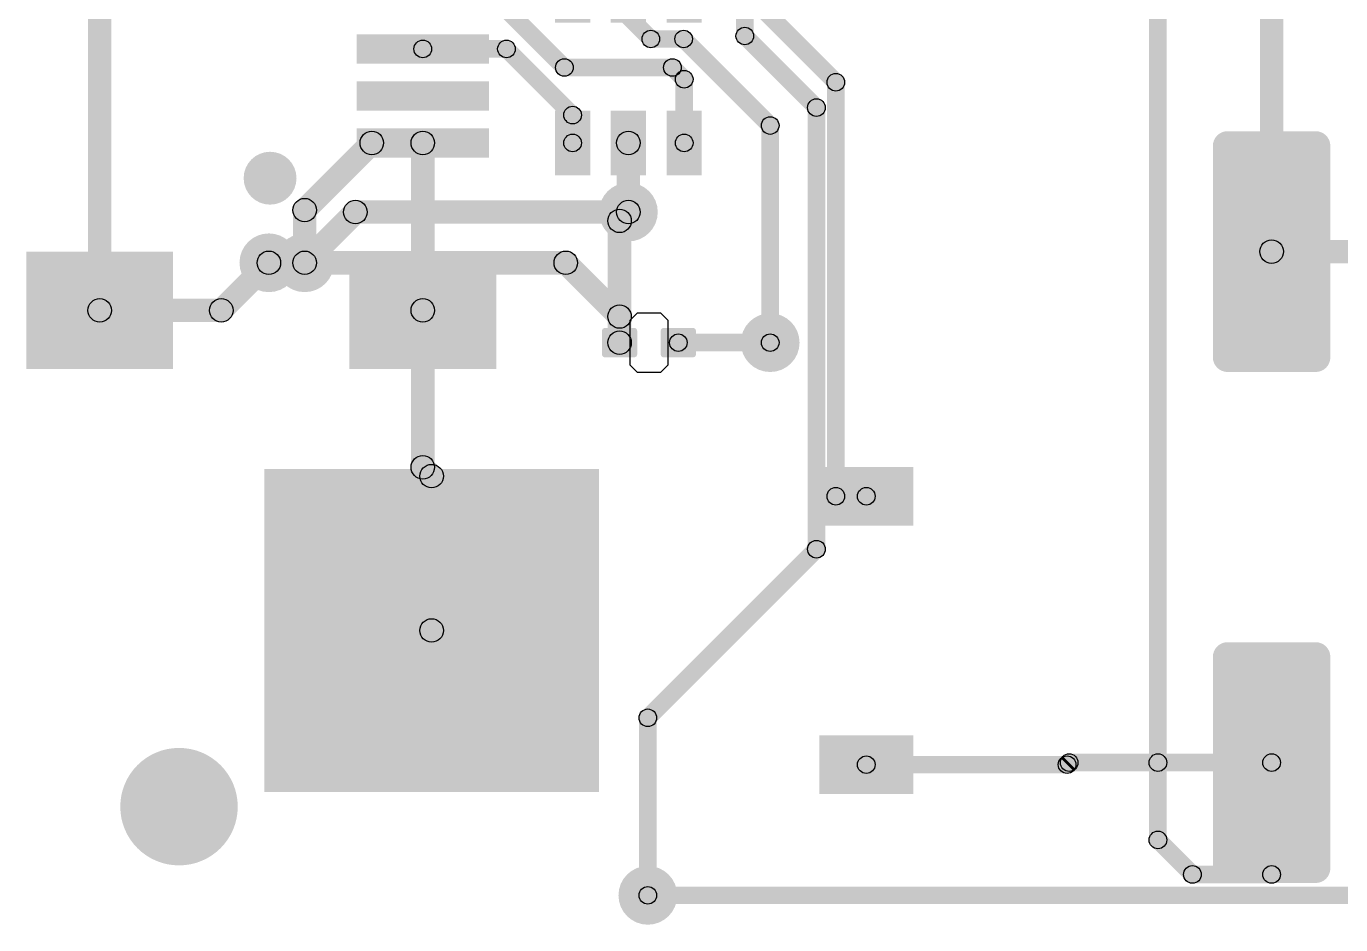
# Model space of a CAD drawing. Header units: millimetres. Extents: x 0 to 3.58, y 0 to 2.95.
# Drawn here: x 0.016 to 0.897, y 0.039 to 0.641 of the extents above; entities that cross this region are included whole.
import ezdxf

# ---------------------------------------------------------------- set-up
doc = ezdxf.new("R2010")
doc.units = ezdxf.units.MM
doc.header["$MEASUREMENT"] = 0
for name, color, linetype in [('BottomLayer', 5, 'Continuous'), ('PadHoleLayer', 156, 'Continuous'), ('TopLayer', 1, 'Continuous'), ('ViaHoleLayer', 16, 'Continuous')]:
    doc.layers.add(name, color=color, linetype=linetype)

# ---------------------------------------------------------------- blocks, each defined once
blk = doc.blocks.new('USB_MINI_20')
at = {"layer": 'BottomLayer'}
h = blk.add_hatch(color=5, dxfattribs=at)
edge = h.paths.add_edge_path()
edge.add_arc((-0.08661, 0.00591), 0.01772, 0, 360)
h = blk.add_hatch(color=5, dxfattribs=at)
edge = h.paths.add_edge_path()
edge.add_arc((0.08662, 0.00591), 0.01772, 0, 360)
at = {"layer": 'PadHoleLayer'}
h = blk.add_hatch(color=156, dxfattribs=at)
edge = h.paths.add_edge_path()
edge.add_arc((-0.08661, 0.00591), 0.01772, 0, 360)
h = blk.add_hatch(color=156, dxfattribs=at)
edge = h.paths.add_edge_path()
edge.add_arc((0.08662, 0.00591), 0.01772, 0, 360)
at = {"layer": 'TopLayer'}
for points in [[(-0.21457, 0.15748), (-0.13583, 0.15748), (-0.13583, 0.05905), (-0.21457, 0.05905)], [(-0.07283, 0.15256), (-0.05315, 0.15256), (-0.05315, 0.06398), (-0.07283, 0.06398)], [(-0.04133, 0.15256), (-0.02165, 0.15256), (-0.02165, 0.06398), (-0.04133, 0.06398)], [(-0.00984, 0.15256), (0.00984, 0.15256), (0.00984, 0.06398), (-0.00984, 0.06398)], [(0.02166, 0.15256), (0.04134, 0.15256), (0.04134, 0.06398), (0.02166, 0.06398)], [(0.05315, 0.15256), (0.07283, 0.15256), (0.07283, 0.06398), (0.05315, 0.06398)], [(0.13583, 0.15748), (0.21457, 0.15748), (0.21457, 0.05905), (0.13583, 0.05905)], [(-0.21457, -0.05905), (-0.13583, -0.05905), (-0.13583, -0.15748), (-0.21457, -0.15748)], [(0.13583, -0.05905), (0.21457, -0.05905), (0.21457, -0.15748), (0.13583, -0.15748)]]:
    blk.add_hatch(color=1, dxfattribs=at).paths.add_polyline_path(points)
h = blk.add_hatch(color=1, dxfattribs=at)
edge = h.paths.add_edge_path()
edge.add_arc((-0.08661, 0.00591), 0.01772, 0, 360)
h = blk.add_hatch(color=1, dxfattribs=at)
edge = h.paths.add_edge_path()
edge.add_arc((0.08662, 0.00591), 0.01772, 0, 360)
blk = doc.blocks.new('369A_13_52')
at = {"layer": 'TopLayer'}
for points in [[(-0.10827, 0.25787), (0.10827, 0.25787), (0.10827, 0.03346), (-0.10827, 0.03346)], [(-0.10964, -0.11417), (-0.07027, -0.11417), (-0.07027, -0.17717), (-0.10964, -0.17717)], [(0.07028, -0.11417), (0.10965, -0.11417), (0.10965, -0.17717), (0.07028, -0.17717)]]:
    blk.add_hatch(color=1, dxfattribs=at).paths.add_polyline_path(points)
blk = doc.blocks.new('SOT23_6_54')
at = {"layer": 'TopLayer'}
for points in [[(-0.07284, 0.02559), (-0.07284, 0.04921), (-0.02953, 0.04921), (-0.02953, 0.02559)], [(0.02953, 0.02559), (0.02953, 0.04921), (0.07283, 0.04921), (0.07283, 0.02559)], [(-0.07284, -0.01181), (-0.07284, 0.01181), (-0.02953, 0.01181), (-0.02953, -0.01181)], [(0.02953, -0.01181), (0.02953, 0.01181), (0.07283, 0.01181), (0.07283, -0.01181)], [(-0.07284, -0.04921), (-0.07284, -0.02559), (-0.02953, -0.02559), (-0.02953, -0.04921)], [(0.02953, -0.04921), (0.02953, -0.02559), (0.07283, -0.02559), (0.07283, -0.04921)]]:
    blk.add_hatch(color=1, dxfattribs=at).paths.add_polyline_path(points)
blk = doc.blocks.new('CAP_ELEC_SIZE_G_66')
at = {"layer": 'TopLayer'}
h = blk.add_hatch(color=1, dxfattribs=at)
edge = h.paths.add_edge_path()
edge.add_arc((-0.02953, 0.24213), 0.00984, 90, 180)
edge.add_line((-0.03937, 0.24213), (-0.03937, 0.10039))
edge.add_arc((-0.02953, 0.10039), 0.00984, 180, 270)
edge.add_line((-0.02953, 0.09055), (0.02953, 0.09055))
edge.add_arc((0.02953, 0.10039), 0.00984, 270, 360)
edge.add_line((0.03937, 0.10039), (0.03937, 0.24213))
edge.add_arc((0.02953, 0.24213), 0.00984, 0, 90)
edge.add_line((0.02953, 0.25197), (-0.02953, 0.25197))
h = blk.add_hatch(color=1, dxfattribs=at)
edge = h.paths.add_edge_path()
edge.add_arc((-0.02953, -0.10039), 0.00984, 90, 180)
edge.add_line((-0.03937, -0.10039), (-0.03937, -0.24213))
edge.add_arc((-0.02953, -0.24213), 0.00984, 180, 270)
edge.add_line((-0.02953, -0.25197), (0.02953, -0.25197))
edge.add_arc((0.02953, -0.24213), 0.00984, 270, 360)
edge.add_line((0.03937, -0.24213), (0.03937, -0.10039))
edge.add_arc((0.02953, -0.10039), 0.00984, 0, 90)
edge.add_line((0.02953, -0.09055), (-0.02953, -0.09055))
blk = doc.blocks.new('CAPC1005X55N_B_79')
at = {"layer": 'BottomLayer'}
h = blk.add_hatch(color=5, dxfattribs=at)
edge = h.paths.add_edge_path()
edge.add_arc((-0.00984, 0.00787), 0.00197, 0, 90)
edge.add_line((-0.00984, 0.00984), (-0.02953, 0.00984))
edge.add_arc((-0.02953, 0.00787), 0.00197, 90, 180)
edge.add_line((-0.0315, 0.00787), (-0.0315, -0.00787))
edge.add_arc((-0.02953, -0.00787), 0.00197, 180, 270)
edge.add_line((-0.02953, -0.00984), (-0.00984, -0.00984))
edge.add_arc((-0.00984, -0.00787), 0.00197, 270, 360)
edge.add_line((-0.00788, -0.00787), (-0.00788, 0.00787))
h = blk.add_hatch(color=5, dxfattribs=at)
edge = h.paths.add_edge_path()
edge.add_arc((0.02953, 0.00787), 0.00197, 0, 90)
edge.add_line((0.02953, 0.00984), (0.00984, 0.00984))
edge.add_arc((0.00984, 0.00787), 0.00197, 90, 180)
edge.add_line((0.00787, 0.00787), (0.00787, -0.00787))
edge.add_arc((0.00984, -0.00787), 0.00197, 180, 270)
edge.add_line((0.00984, -0.00984), (0.02953, -0.00984))
edge.add_arc((0.02953, -0.00787), 0.00197, 270, 360)
edge.add_line((0.0315, -0.00787), (0.0315, 0.00787))
for p, q in [((-0.00787, 0.01969), (-0.0128, 0.01476)), ((0.00787, 0.01969), (-0.00787, 0.01969)), ((0.0128, 0.01476), (0.00787, 0.01969)), ((-0.0128, 0.01476), (-0.0128, -0.01476)), ((0.0128, -0.01476), (0.0128, 0.01476)), ((-0.0128, -0.01476), (-0.00787, -0.01969)), ((0.00787, -0.01969), (0.0128, -0.01476)), ((-0.00787, -0.01969), (0.00787, -0.01969))]:
    blk.add_line(p, q, dxfattribs=at)

msp = doc.modelspace()

# ---------------------------------------------------------------- hatches: boundary and pattern name
at = {"layer": 'BottomLayer'}
h = msp.add_hatch(color=5, dxfattribs=at)
edge = h.paths.add_edge_path()
edge.add_arc((0.41929, 0.51667), 0.01969, 0, 360)
for points in [[(0.20789, 0.4771), (0.19676, 0.48824), (0.23076, 0.52224), (0.24189, 0.5111)], [(0.23632, 0.5088), (0.23632, 0.52454), (0.41929, 0.52454), (0.41929, 0.5088)], [(0.41895, 0.5052), (0.40782, 0.51633), (0.41372, 0.52224), (0.42486, 0.5111)], [(0.42126, 0.44661), (0.40551, 0.44661), (0.40551, 0.51077), (0.42126, 0.51077)], [(0.17832, 0.4748), (0.17832, 0.49054), (0.20232, 0.49054), (0.20232, 0.4748)], [(0.20232, 0.4748), (0.20232, 0.49054), (0.37732, 0.49054), (0.37732, 0.4748)], [(0.37176, 0.4771), (0.38289, 0.48824), (0.41895, 0.45217), (0.40782, 0.44104)], [(0.42126, 0.42913), (0.40551, 0.42913), (0.40551, 0.44661), (0.42126, 0.44661)], [(0.45276, 0.42323), (0.45276, 0.43504), (0.51432, 0.43504), (0.51432, 0.42323)], [(0.43232, 0.05276), (0.43232, 0.06457), (3.24843, 0.06457), (3.24843, 0.05276)]]:
    msp.add_hatch(color=5, dxfattribs=at).paths.add_polyline_path(points)
h = msp.add_hatch(color=5, dxfattribs=at)
edge = h.paths.add_edge_path()
edge.add_arc((0.23632, 0.51667), 0.00787, 0, 360)
h = msp.add_hatch(color=5, dxfattribs=at)
edge = h.paths.add_edge_path()
edge.add_arc((0.23632, 0.51667), 0.00787, 0, 360)
h = msp.add_hatch(color=5, dxfattribs=at)
edge = h.paths.add_edge_path()
edge.add_arc((0.41929, 0.51667), 0.00787, 0, 360)
h = msp.add_hatch(color=5, dxfattribs=at)
edge = h.paths.add_edge_path()
edge.add_arc((0.41929, 0.51667), 0.00787, 0, 360)
h = msp.add_hatch(color=5, dxfattribs=at)
edge = h.paths.add_edge_path()
edge.add_arc((0.41339, 0.51077), 0.00787, 0, 360)
h = msp.add_hatch(color=5, dxfattribs=at)
edge = h.paths.add_edge_path()
edge.add_arc((0.41339, 0.51077), 0.00787, 0, 360)
h = msp.add_hatch(color=5, dxfattribs=at)
edge = h.paths.add_edge_path()
edge.add_arc((0.17832, 0.48267), 0.01969, 0, 360)
h = msp.add_hatch(color=5, dxfattribs=at)
edge = h.paths.add_edge_path()
edge.add_arc((0.20232, 0.48267), 0.01969, 0, 360)
h = msp.add_hatch(color=5, dxfattribs=at)
edge = h.paths.add_edge_path()
edge.add_arc((0.17832, 0.48267), 0.00787, 0, 360)
h = msp.add_hatch(color=5, dxfattribs=at)
edge = h.paths.add_edge_path()
edge.add_arc((0.20232, 0.48267), 0.00787, 0, 360)
h = msp.add_hatch(color=5, dxfattribs=at)
edge = h.paths.add_edge_path()
edge.add_arc((0.20232, 0.48267), 0.00787, 0, 360)
h = msp.add_hatch(color=5, dxfattribs=at)
edge = h.paths.add_edge_path()
edge.add_arc((0.20232, 0.48267), 0.00787, 0, 360)
h = msp.add_hatch(color=5, dxfattribs=at)
edge = h.paths.add_edge_path()
edge.add_arc((0.37732, 0.48267), 0.00787, 0, 360)
h = msp.add_hatch(color=5, dxfattribs=at)
edge = h.paths.add_edge_path()
edge.add_arc((0.37732, 0.48267), 0.00787, 0, 360)
h = msp.add_hatch(color=5, dxfattribs=at)
edge = h.paths.add_edge_path()
edge.add_arc((0.41339, 0.44661), 0.00787, 0, 360)
h = msp.add_hatch(color=5, dxfattribs=at)
edge = h.paths.add_edge_path()
edge.add_arc((0.41339, 0.44661), 0.00787, 0, 360)
h = msp.add_hatch(color=5, dxfattribs=at)
edge = h.paths.add_edge_path()
edge.add_arc((0.41339, 0.44661), 0.00787, 0, 360)
h = msp.add_hatch(color=5, dxfattribs=at)
edge = h.paths.add_edge_path()
edge.add_arc((0.51432, 0.42913), 0.01969, 0, 360)
h = msp.add_hatch(color=5, dxfattribs=at)
edge = h.paths.add_edge_path()
edge.add_arc((0.41339, 0.42913), 0.00787, 0, 360)
h = msp.add_hatch(color=5, dxfattribs=at)
edge = h.paths.add_edge_path()
edge.add_arc((0.45276, 0.42913), 0.00591, 0, 360)
h = msp.add_hatch(color=5, dxfattribs=at)
edge = h.paths.add_edge_path()
edge.add_arc((0.51432, 0.42913), 0.00591, 0, 360)
h = msp.add_hatch(color=5, dxfattribs=at)
edge = h.paths.add_edge_path()
edge.add_arc((0.11811, 0.11811), 0.01969, 0, 360)
h = msp.add_hatch(color=5, dxfattribs=at)
edge = h.paths.add_edge_path()
edge.add_arc((0.43232, 0.05867), 0.01969, 0, 360)
h = msp.add_hatch(color=5, dxfattribs=at)
edge = h.paths.add_edge_path()
edge.add_arc((0.43232, 0.05867), 0.00591, 0, 360)
at = {"layer": 'PadHoleLayer'}
h = msp.add_hatch(color=156, dxfattribs=at)
edge = h.paths.add_edge_path()
edge.add_arc((0.11811, 0.11811), 0.03937, 0, 360)
at = {"layer": 'TopLayer'}
for points in [[(0.7801, 0.14764), (0.76829, 0.14764), (0.76829, 1.3428), (0.7801, 1.3428)], [(0.07283, 0.45078), (0.05709, 0.45078), (0.05709, 0.80118), (0.07283, 0.80118)], [(0.85827, 0.49016), (0.84252, 0.49016), (0.84252, 0.69685), (0.85827, 0.69685)], [(0.32829, 0.6533), (0.33664, 0.66165), (0.38057, 0.61772), (0.37222, 0.60937)], [(0.50323, 0.63467), (0.49142, 0.63467), (0.49142, 0.66467), (0.50323, 0.66467)], [(0.49315, 0.66049), (0.5015, 0.66885), (0.5625, 0.60785), (0.55415, 0.59949)], [(0.41512, 0.64353), (0.42347, 0.65188), (0.4385, 0.63685), (0.43015, 0.62849)], [(0.43432, 0.62676), (0.43432, 0.63857), (0.45632, 0.63857), (0.45632, 0.62676)], [(0.45215, 0.62849), (0.4605, 0.63685), (0.5185, 0.57885), (0.51015, 0.57049)], [(0.49315, 0.63049), (0.5015, 0.63885), (0.5495, 0.59085), (0.54115, 0.58249)], [(0.28149, 0.62008), (0.28149, 0.63189), (0.33758, 0.63189), (0.33758, 0.62008)], [(0.3334, 0.62181), (0.34175, 0.63016), (0.38607, 0.58585), (0.37772, 0.57749)], [(0.37639, 0.60764), (0.37639, 0.61945), (0.44881, 0.61945), (0.44881, 0.60764)], [(0.44464, 0.60937), (0.45299, 0.61772), (0.46087, 0.60985), (0.45252, 0.60149)], [(0.4626, 0.56299), (0.45079, 0.56299), (0.45079, 0.60567), (0.4626, 0.60567)], [(0.56423, 0.32618), (0.55242, 0.32618), (0.55242, 0.60367), (0.56423, 0.60367)], [(0.3878, 0.56299), (0.37599, 0.56299), (0.37599, 0.58167), (0.3878, 0.58167)], [(0.55123, 0.29067), (0.53942, 0.29067), (0.53942, 0.58667), (0.55123, 0.58667)], [(0.52023, 0.42913), (0.50842, 0.42913), (0.50842, 0.57467), (0.52023, 0.57467)], [(0.20789, 0.51243), (0.19676, 0.52356), (0.24176, 0.56856), (0.25289, 0.55743)], [(0.24732, 0.55512), (0.24732, 0.57087), (0.28149, 0.57087), (0.28149, 0.55512)], [(0.28937, 0.45078), (0.27362, 0.45078), (0.27362, 0.56299), (0.28937, 0.56299)], [(0.42716, 0.51667), (0.41142, 0.51667), (0.41142, 0.56299), (0.42716, 0.56299)], [(0.2102, 0.48267), (0.19445, 0.48267), (0.19445, 0.51799), (0.2102, 0.51799)], [(0.85039, 0.48228), (0.85039, 0.49803), (0.99932, 0.49803), (0.99932, 0.48228)], [(0.152, 0.44522), (0.14087, 0.45635), (0.17276, 0.48824), (0.18389, 0.4771)], [(0.06496, 0.44291), (0.06496, 0.45866), (0.14644, 0.45866), (0.14644, 0.44291)], [(0.28937, 0.34558), (0.27362, 0.34558), (0.27362, 0.45078), (0.28937, 0.45078)], [(0.27593, 0.34001), (0.28706, 0.35115), (0.29297, 0.34524), (0.28184, 0.3341)], [(0.29528, 0.23622), (0.27953, 0.23622), (0.27953, 0.33967), (0.29528, 0.33967)], [(0.55832, 0.32028), (0.55832, 0.33209), (0.57874, 0.33209), (0.57874, 0.32028)], [(0.4365, 0.17349), (0.42815, 0.18185), (0.54115, 0.29485), (0.5495, 0.28649)], [(0.43823, 0.05867), (0.42642, 0.05867), (0.42642, 0.17767), (0.43823, 0.17767)], [(0.57874, 0.14036), (0.57874, 0.15217), (0.71332, 0.15217), (0.71332, 0.14036)], [(0.7175, 0.14209), (0.70915, 0.15044), (0.71052, 0.15181), (0.71887, 0.14346)], [(0.7147, 0.14173), (0.7147, 0.15354), (0.77419, 0.15354), (0.77419, 0.14173)], [(0.77419, 0.14173), (0.77419, 0.15354), (0.85039, 0.15354), (0.85039, 0.14173)], [(0.7801, 0.0958), (0.76829, 0.0958), (0.76829, 0.14764), (0.7801, 0.14764)], [(0.8563, 0.07267), (0.84449, 0.07267), (0.84449, 0.14764), (0.8563, 0.14764)], [(0.77002, 0.09162), (0.77837, 0.09998), (0.8015, 0.07685), (0.79315, 0.06849)], [(0.79732, 0.06676), (0.79732, 0.07857), (0.85039, 0.07857), (0.85039, 0.06676)]]:
    msp.add_hatch(color=1, dxfattribs=at).paths.add_polyline_path(points)
h = msp.add_hatch(color=1, dxfattribs=at)
edge = h.paths.add_edge_path()
edge.add_arc((0.43432, 0.63267), 0.00591, 0, 360)
h = msp.add_hatch(color=1, dxfattribs=at)
edge = h.paths.add_edge_path()
edge.add_arc((0.43432, 0.63267), 0.00591, 0, 360)
h = msp.add_hatch(color=1, dxfattribs=at)
edge = h.paths.add_edge_path()
edge.add_arc((0.45632, 0.63267), 0.00591, 0, 360)
h = msp.add_hatch(color=1, dxfattribs=at)
edge = h.paths.add_edge_path()
edge.add_arc((0.45632, 0.63267), 0.00591, 0, 360)
h = msp.add_hatch(color=1, dxfattribs=at)
edge = h.paths.add_edge_path()
edge.add_arc((0.49732, 0.63467), 0.00591, 0, 360)
h = msp.add_hatch(color=1, dxfattribs=at)
edge = h.paths.add_edge_path()
edge.add_arc((0.49732, 0.63467), 0.00591, 0, 360)
h = msp.add_hatch(color=1, dxfattribs=at)
edge = h.paths.add_edge_path()
edge.add_arc((0.28149, 0.62598), 0.00591, 0, 360)
h = msp.add_hatch(color=1, dxfattribs=at)
edge = h.paths.add_edge_path()
edge.add_arc((0.33758, 0.62598), 0.00591, 0, 360)
h = msp.add_hatch(color=1, dxfattribs=at)
edge = h.paths.add_edge_path()
edge.add_arc((0.33758, 0.62598), 0.00591, 0, 360)
h = msp.add_hatch(color=1, dxfattribs=at)
edge = h.paths.add_edge_path()
edge.add_arc((0.37639, 0.61355), 0.00591, 0, 360)
h = msp.add_hatch(color=1, dxfattribs=at)
edge = h.paths.add_edge_path()
edge.add_arc((0.37639, 0.61355), 0.00591, 0, 360)
h = msp.add_hatch(color=1, dxfattribs=at)
edge = h.paths.add_edge_path()
edge.add_arc((0.44881, 0.61355), 0.00591, 0, 360)
h = msp.add_hatch(color=1, dxfattribs=at)
edge = h.paths.add_edge_path()
edge.add_arc((0.44881, 0.61355), 0.00591, 0, 360)
h = msp.add_hatch(color=1, dxfattribs=at)
edge = h.paths.add_edge_path()
edge.add_arc((0.45669, 0.60567), 0.00591, 0, 360)
h = msp.add_hatch(color=1, dxfattribs=at)
edge = h.paths.add_edge_path()
edge.add_arc((0.45669, 0.60567), 0.00591, 0, 360)
h = msp.add_hatch(color=1, dxfattribs=at)
edge = h.paths.add_edge_path()
edge.add_arc((0.55832, 0.60367), 0.00591, 0, 360)
h = msp.add_hatch(color=1, dxfattribs=at)
edge = h.paths.add_edge_path()
edge.add_arc((0.55832, 0.60367), 0.00591, 0, 360)
h = msp.add_hatch(color=1, dxfattribs=at)
edge = h.paths.add_edge_path()
edge.add_arc((0.54532, 0.58667), 0.00591, 0, 360)
h = msp.add_hatch(color=1, dxfattribs=at)
edge = h.paths.add_edge_path()
edge.add_arc((0.54532, 0.58667), 0.00591, 0, 360)
h = msp.add_hatch(color=1, dxfattribs=at)
edge = h.paths.add_edge_path()
edge.add_arc((0.38189, 0.58167), 0.00591, 0, 360)
h = msp.add_hatch(color=1, dxfattribs=at)
edge = h.paths.add_edge_path()
edge.add_arc((0.38189, 0.58167), 0.00591, 0, 360)
h = msp.add_hatch(color=1, dxfattribs=at)
edge = h.paths.add_edge_path()
edge.add_arc((0.51432, 0.57467), 0.00591, 0, 360)
h = msp.add_hatch(color=1, dxfattribs=at)
edge = h.paths.add_edge_path()
edge.add_arc((0.51432, 0.57467), 0.00591, 0, 360)
h = msp.add_hatch(color=1, dxfattribs=at)
edge = h.paths.add_edge_path()
edge.add_arc((0.24732, 0.56299), 0.00787, 0, 360)
h = msp.add_hatch(color=1, dxfattribs=at)
edge = h.paths.add_edge_path()
edge.add_arc((0.24732, 0.56299), 0.00787, 0, 360)
h = msp.add_hatch(color=1, dxfattribs=at)
edge = h.paths.add_edge_path()
edge.add_arc((0.28149, 0.56299), 0.00787, 0, 360)
h = msp.add_hatch(color=1, dxfattribs=at)
edge = h.paths.add_edge_path()
edge.add_arc((0.28149, 0.56299), 0.00787, 0, 360)
h = msp.add_hatch(color=1, dxfattribs=at)
edge = h.paths.add_edge_path()
edge.add_arc((0.38189, 0.56299), 0.00591, 0, 360)
h = msp.add_hatch(color=1, dxfattribs=at)
edge = h.paths.add_edge_path()
edge.add_arc((0.41929, 0.56299), 0.00787, 0, 360)
h = msp.add_hatch(color=1, dxfattribs=at)
edge = h.paths.add_edge_path()
edge.add_arc((0.45669, 0.56299), 0.00591, 0, 360)
h = msp.add_hatch(color=1, dxfattribs=at)
edge = h.paths.add_edge_path()
edge.add_arc((0.41929, 0.51667), 0.01969, 0, 360)
h = msp.add_hatch(color=1, dxfattribs=at)
edge = h.paths.add_edge_path()
edge.add_arc((0.20232, 0.51799), 0.00787, 0, 360)
h = msp.add_hatch(color=1, dxfattribs=at)
edge = h.paths.add_edge_path()
edge.add_arc((0.20232, 0.51799), 0.00787, 0, 360)
h = msp.add_hatch(color=1, dxfattribs=at)
edge = h.paths.add_edge_path()
edge.add_arc((0.41929, 0.51667), 0.00787, 0, 360)
h = msp.add_hatch(color=1, dxfattribs=at)
edge = h.paths.add_edge_path()
edge.add_arc((0.17832, 0.48267), 0.01969, 0, 360)
h = msp.add_hatch(color=1, dxfattribs=at)
edge = h.paths.add_edge_path()
edge.add_arc((0.20232, 0.48267), 0.01969, 0, 360)
h = msp.add_hatch(color=1, dxfattribs=at)
edge = h.paths.add_edge_path()
edge.add_arc((0.85039, 0.49016), 0.00787, 0, 360)
h = msp.add_hatch(color=1, dxfattribs=at)
edge = h.paths.add_edge_path()
edge.add_arc((0.85039, 0.49016), 0.00787, 0, 360)
h = msp.add_hatch(color=1, dxfattribs=at)
edge = h.paths.add_edge_path()
edge.add_arc((0.17832, 0.48267), 0.00787, 0, 360)
h = msp.add_hatch(color=1, dxfattribs=at)
edge = h.paths.add_edge_path()
edge.add_arc((0.20232, 0.48267), 0.00787, 0, 360)
h = msp.add_hatch(color=1, dxfattribs=at)
edge = h.paths.add_edge_path()
edge.add_arc((0.06496, 0.45078), 0.00787, 0, 360)
h = msp.add_hatch(color=1, dxfattribs=at)
edge = h.paths.add_edge_path()
edge.add_arc((0.06496, 0.45078), 0.00787, 0, 360)
h = msp.add_hatch(color=1, dxfattribs=at)
edge = h.paths.add_edge_path()
edge.add_arc((0.14644, 0.45078), 0.00787, 0, 360)
h = msp.add_hatch(color=1, dxfattribs=at)
edge = h.paths.add_edge_path()
edge.add_arc((0.14644, 0.45078), 0.00787, 0, 360)
h = msp.add_hatch(color=1, dxfattribs=at)
edge = h.paths.add_edge_path()
edge.add_arc((0.28149, 0.45078), 0.00787, 0, 360)
h = msp.add_hatch(color=1, dxfattribs=at)
edge = h.paths.add_edge_path()
edge.add_arc((0.28149, 0.45078), 0.00787, 0, 360)
h = msp.add_hatch(color=1, dxfattribs=at)
edge = h.paths.add_edge_path()
edge.add_arc((0.51432, 0.42913), 0.01969, 0, 360)
h = msp.add_hatch(color=1, dxfattribs=at)
edge = h.paths.add_edge_path()
edge.add_arc((0.51432, 0.42913), 0.00591, 0, 360)
h = msp.add_hatch(color=1, dxfattribs=at)
edge = h.paths.add_edge_path()
edge.add_arc((0.28149, 0.34558), 0.00787, 0, 360)
h = msp.add_hatch(color=1, dxfattribs=at)
edge = h.paths.add_edge_path()
edge.add_arc((0.28149, 0.34558), 0.00787, 0, 360)
h = msp.add_hatch(color=1, dxfattribs=at)
edge = h.paths.add_edge_path()
edge.add_arc((0.2874, 0.33967), 0.00787, 0, 360)
h = msp.add_hatch(color=1, dxfattribs=at)
edge = h.paths.add_edge_path()
edge.add_arc((0.2874, 0.33967), 0.00787, 0, 360)
h = msp.add_hatch(color=1, dxfattribs=at)
edge = h.paths.add_edge_path()
edge.add_arc((0.55832, 0.32618), 0.00591, 0, 360)
h = msp.add_hatch(color=1, dxfattribs=at)
edge = h.paths.add_edge_path()
edge.add_arc((0.55832, 0.32618), 0.00591, 0, 360)
h = msp.add_hatch(color=1, dxfattribs=at)
edge = h.paths.add_edge_path()
edge.add_arc((0.57874, 0.32618), 0.00591, 0, 360)
h = msp.add_hatch(color=1, dxfattribs=at)
edge = h.paths.add_edge_path()
edge.add_arc((0.54532, 0.29067), 0.00591, 0, 360)
h = msp.add_hatch(color=1, dxfattribs=at)
edge = h.paths.add_edge_path()
edge.add_arc((0.54532, 0.29067), 0.00591, 0, 360)
h = msp.add_hatch(color=1, dxfattribs=at)
edge = h.paths.add_edge_path()
edge.add_arc((0.2874, 0.23622), 0.00787, 0, 360)
h = msp.add_hatch(color=1, dxfattribs=at)
edge = h.paths.add_edge_path()
edge.add_arc((0.43232, 0.17767), 0.00591, 0, 360)
h = msp.add_hatch(color=1, dxfattribs=at)
edge = h.paths.add_edge_path()
edge.add_arc((0.43232, 0.17767), 0.00591, 0, 360)
h = msp.add_hatch(color=1, dxfattribs=at)
edge = h.paths.add_edge_path()
edge.add_arc((0.11811, 0.11811), 0.03937, 0, 360)
h = msp.add_hatch(color=1, dxfattribs=at)
edge = h.paths.add_edge_path()
edge.add_arc((0.57874, 0.14626), 0.00591, 0, 360)
h = msp.add_hatch(color=1, dxfattribs=at)
edge = h.paths.add_edge_path()
edge.add_arc((0.71332, 0.14626), 0.00591, 0, 360)
h = msp.add_hatch(color=1, dxfattribs=at)
edge = h.paths.add_edge_path()
edge.add_arc((0.71332, 0.14626), 0.00591, 0, 360)
h = msp.add_hatch(color=1, dxfattribs=at)
edge = h.paths.add_edge_path()
edge.add_arc((0.7147, 0.14764), 0.00591, 0, 360)
h = msp.add_hatch(color=1, dxfattribs=at)
edge = h.paths.add_edge_path()
edge.add_arc((0.7147, 0.14764), 0.00591, 0, 360)
h = msp.add_hatch(color=1, dxfattribs=at)
edge = h.paths.add_edge_path()
edge.add_arc((0.77419, 0.14764), 0.00591, 0, 360)
h = msp.add_hatch(color=1, dxfattribs=at)
edge = h.paths.add_edge_path()
edge.add_arc((0.77419, 0.14764), 0.00591, 0, 360)
h = msp.add_hatch(color=1, dxfattribs=at)
edge = h.paths.add_edge_path()
edge.add_arc((0.77419, 0.14764), 0.00591, 0, 360)
h = msp.add_hatch(color=1, dxfattribs=at)
edge = h.paths.add_edge_path()
edge.add_arc((0.77419, 0.14764), 0.00591, 0, 360)
h = msp.add_hatch(color=1, dxfattribs=at)
edge = h.paths.add_edge_path()
edge.add_arc((0.85039, 0.14764), 0.00591, 0, 360)
h = msp.add_hatch(color=1, dxfattribs=at)
edge = h.paths.add_edge_path()
edge.add_arc((0.85039, 0.14764), 0.00591, 0, 360)
h = msp.add_hatch(color=1, dxfattribs=at)
edge = h.paths.add_edge_path()
edge.add_arc((0.77419, 0.0958), 0.00591, 0, 360)
h = msp.add_hatch(color=1, dxfattribs=at)
edge = h.paths.add_edge_path()
edge.add_arc((0.77419, 0.0958), 0.00591, 0, 360)
h = msp.add_hatch(color=1, dxfattribs=at)
edge = h.paths.add_edge_path()
edge.add_arc((0.43232, 0.05867), 0.01969, 0, 360)
h = msp.add_hatch(color=1, dxfattribs=at)
edge = h.paths.add_edge_path()
edge.add_arc((0.79732, 0.07267), 0.00591, 0, 360)
h = msp.add_hatch(color=1, dxfattribs=at)
edge = h.paths.add_edge_path()
edge.add_arc((0.79732, 0.07267), 0.00591, 0, 360)
h = msp.add_hatch(color=1, dxfattribs=at)
edge = h.paths.add_edge_path()
edge.add_arc((0.85039, 0.07267), 0.00591, 0, 360)
h = msp.add_hatch(color=1, dxfattribs=at)
edge = h.paths.add_edge_path()
edge.add_arc((0.85039, 0.07267), 0.00591, 0, 360)
h = msp.add_hatch(color=1, dxfattribs=at)
edge = h.paths.add_edge_path()
edge.add_arc((0.43232, 0.05867), 0.00591, 0, 360)
at = {"layer": 'ViaHoleLayer'}
h = msp.add_hatch(color=16, dxfattribs=at)
edge = h.paths.add_edge_path()
edge.add_arc((0.41929, 0.51667), 0.01181, 0, 360)
h = msp.add_hatch(color=16, dxfattribs=at)
edge = h.paths.add_edge_path()
edge.add_arc((0.17832, 0.48267), 0.01181, 0, 360)
h = msp.add_hatch(color=16, dxfattribs=at)
edge = h.paths.add_edge_path()
edge.add_arc((0.20232, 0.48267), 0.01181, 0, 360)
h = msp.add_hatch(color=16, dxfattribs=at)
edge = h.paths.add_edge_path()
edge.add_arc((0.51432, 0.42913), 0.01181, 0, 360)
h = msp.add_hatch(color=16, dxfattribs=at)
edge = h.paths.add_edge_path()
edge.add_arc((0.43232, 0.05867), 0.01181, 0, 360)

# ---------------------------------------------------------------- linework, layer by layer
at = {"layer": 'BottomLayer'}
for centre, radius in [((0.23632, 0.51667), 0.00787), ((0.23632, 0.51667), 0.00787), ((0.41929, 0.51667), 0.00787), ((0.41929, 0.51667), 0.00787), ((0.41339, 0.51077), 0.00787), ((0.41339, 0.51077), 0.00787), ((0.17832, 0.48267), 0.00787), ((0.20232, 0.48267), 0.00787), ((0.20232, 0.48267), 0.00787), ((0.20232, 0.48267), 0.00787), ((0.37732, 0.48267), 0.00787), ((0.37732, 0.48267), 0.00787), ((0.41339, 0.44661), 0.00787), ((0.41339, 0.44661), 0.00787), ((0.41339, 0.44661), 0.00787), ((0.41339, 0.42913), 0.00787), ((0.45276, 0.42913), 0.00591), ((0.51432, 0.42913), 0.00591), ((0.43232, 0.05867), 0.00591)]:
    msp.add_circle(centre, radius, dxfattribs=at)
at = {"layer": 'TopLayer'}
for centre, radius in [((0.43432, 0.63267), 0.00591), ((0.43432, 0.63267), 0.00591), ((0.45632, 0.63267), 0.00591), ((0.45632, 0.63267), 0.00591), ((0.49732, 0.63467), 0.00591), ((0.49732, 0.63467), 0.00591), ((0.28149, 0.62598), 0.00591), ((0.33758, 0.62598), 0.00591), ((0.33758, 0.62598), 0.00591), ((0.37639, 0.61355), 0.00591), ((0.37639, 0.61355), 0.00591), ((0.44881, 0.61355), 0.00591), ((0.44881, 0.61355), 0.00591), ((0.45669, 0.60567), 0.00591), ((0.45669, 0.60567), 0.00591), ((0.55832, 0.60367), 0.00591), ((0.55832, 0.60367), 0.00591), ((0.54532, 0.58667), 0.00591), ((0.54532, 0.58667), 0.00591), ((0.38189, 0.58167), 0.00591), ((0.38189, 0.58167), 0.00591), ((0.51432, 0.57467), 0.00591), ((0.51432, 0.57467), 0.00591), ((0.24732, 0.56299), 0.00787), ((0.24732, 0.56299), 0.00787), ((0.28149, 0.56299), 0.00787), ((0.28149, 0.56299), 0.00787), ((0.38189, 0.56299), 0.00591), ((0.41929, 0.56299), 0.00787), ((0.45669, 0.56299), 0.00591), ((0.20232, 0.51799), 0.00787), ((0.20232, 0.51799), 0.00787), ((0.41929, 0.51667), 0.00787), ((0.85039, 0.49016), 0.00787), ((0.85039, 0.49016), 0.00787), ((0.17832, 0.48267), 0.00787), ((0.20232, 0.48267), 0.00787), ((0.06496, 0.45078), 0.00787), ((0.06496, 0.45078), 0.00787), ((0.14644, 0.45078), 0.00787), ((0.14644, 0.45078), 0.00787), ((0.28149, 0.45078), 0.00787), ((0.28149, 0.45078), 0.00787), ((0.51432, 0.42913), 0.00591), ((0.28149, 0.34558), 0.00787), ((0.28149, 0.34558), 0.00787), ((0.2874, 0.33967), 0.00787), ((0.2874, 0.33967), 0.00787), ((0.55832, 0.32618), 0.00591), ((0.55832, 0.32618), 0.00591), ((0.57874, 0.32618), 0.00591), ((0.54532, 0.29067), 0.00591), ((0.54532, 0.29067), 0.00591), ((0.2874, 0.23622), 0.00787), ((0.43232, 0.17767), 0.00591), ((0.43232, 0.17767), 0.00591), ((0.57874, 0.14626), 0.00591), ((0.71332, 0.14626), 0.00591), ((0.71332, 0.14626), 0.00591), ((0.7147, 0.14764), 0.00591), ((0.7147, 0.14764), 0.00591), ((0.77419, 0.14764), 0.00591), ((0.77419, 0.14764), 0.00591), ((0.77419, 0.14764), 0.00591), ((0.77419, 0.14764), 0.00591), ((0.85039, 0.14764), 0.00591), ((0.85039, 0.14764), 0.00591), ((0.77419, 0.0958), 0.00591), ((0.77419, 0.0958), 0.00591), ((0.79732, 0.07267), 0.00591), ((0.79732, 0.07267), 0.00591), ((0.85039, 0.07267), 0.00591), ((0.85039, 0.07267), 0.00591), ((0.43232, 0.05867), 0.00591)]:
    msp.add_circle(centre, radius, dxfattribs=at)

# ---------------------------------------------------------------- block references
for name, p, rotation in [('USB_MINI_20', (0.17323, 0.62598), 270), ('SOT23_6_54', (0.41929, 0.61417), 90), ('CAPC1005X55N_B_79', (0.43307, 0.42913), 180), ('369A_13_52', (0.43307, 0.23622), 90)]:
    msp.add_blockref(name, p, dxfattribs=dict(rotation=rotation))
msp.add_blockref('CAP_ELEC_SIZE_G_66', (0.85039, 0.3189))

doc.saveas('drawing.dxf')
